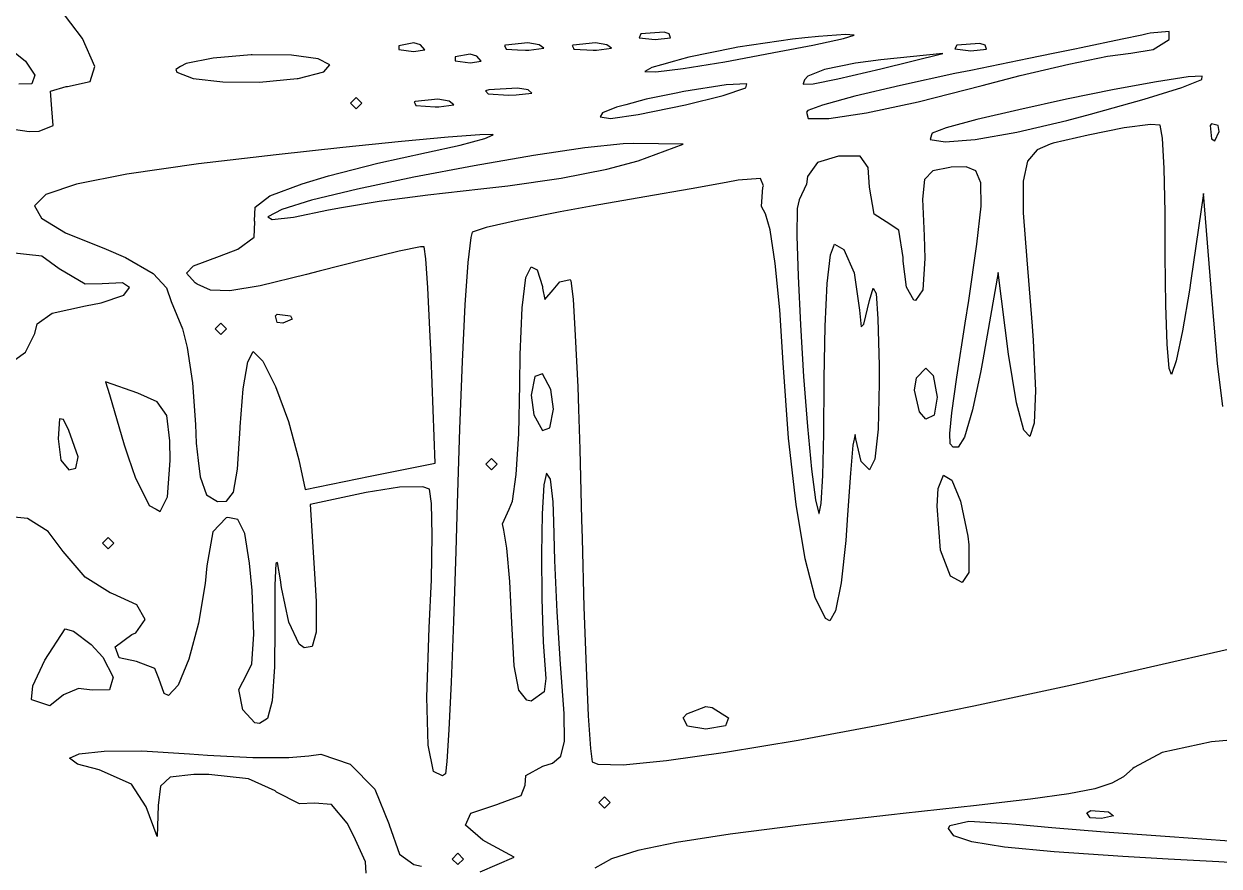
# Model space of a CAD drawing. Extents: x 111.7 to 189.1, y -142.8 to -74.9.
# Drawn here: x 133.35 to 144.24, y -133.85 to -126.17 of the extents above; entities that cross this region are included whole.
import ezdxf

# ---------------------------------------------------------------- set-up
doc = ezdxf.new("R2010")
doc.units = 0
doc.layers.add('BLACK', color=7, linetype='CONTINUOUS')

msp = doc.modelspace()

# ---------------------------------------------------------------- linework, layer by layer
at = {"layer": 'BLACK', "linetype": 'CONTINUOUS'}
for p, q in [((133.879, -126.308), (133.667, -126.027)), ((133.993, -126.563), (133.879, -126.308)), ((138.972, -126.263), (138.955, -126.299)), ((138.955, -126.299), (139.101, -126.315)), ((139.183, -126.25), (138.972, -126.263)), ((139.101, -126.315), (139.242, -126.301)), ((139.229, -126.263), (139.183, -126.25)), ((139.242, -126.301), (139.229, -126.263)), ((140.353, -126.313), (139.854, -126.387)), ((140.467, -126.301), (140.353, -126.313)), ((140.592, -126.288), (140.467, -126.301)), ((140.538, -126.366), (140.82, -126.306)), ((140.838, -126.27), (140.592, -126.288)), ((140.82, -126.306), (140.917, -126.275)), ((140.917, -126.275), (140.838, -126.27)), ((143.538, -126.275), (143.36, -126.314)), ((143.589, -126.264), (143.538, -126.275)), ((143.615, -126.258), (143.589, -126.264)), ((143.787, -126.242), (143.615, -126.258)), ((143.789, -126.316), (143.787, -126.242)), ((133.155, -126.35), (133.361, -126.514)), ((136.901, -126.347), (136.764, -126.372)), ((136.764, -126.372), (136.765, -126.407)), ((136.765, -126.407), (136.899, -126.426)), ((136.899, -126.426), (137, -126.41)), ((136.961, -126.364), (136.901, -126.347)), ((137, -126.41), (136.961, -126.364)), ((137.736, -126.367), (137.727, -126.371)), ((137.727, -126.371), (137.743, -126.403)), ((137.941, -126.346), (137.736, -126.367)), ((137.743, -126.403), (137.847, -126.41)), ((137.847, -126.41), (137.918, -126.414)), ((137.918, -126.414), (137.95, -126.413)), ((138.045, -126.363), (137.941, -126.346)), ((137.95, -126.413), (138.087, -126.396)), ((138.087, -126.396), (138.045, -126.363)), ((138.353, -126.367), (138.344, -126.371)), ((138.344, -126.371), (138.356, -126.396)), ((138.558, -126.346), (138.353, -126.367)), ((138.356, -126.396), (138.36, -126.403)), ((138.36, -126.403), (138.535, -126.414)), ((138.535, -126.414), (138.567, -126.413)), ((138.662, -126.363), (138.558, -126.346)), ((138.567, -126.413), (138.704, -126.396)), ((138.704, -126.396), (138.662, -126.363)), ((139.814, -126.396), (139.409, -126.478)), ((139.854, -126.387), (139.814, -126.396)), ((140.232, -126.426), (140.538, -126.366)), ((141.852, -126.366), (141.834, -126.402)), ((141.834, -126.402), (141.98, -126.418)), ((142.062, -126.352), (141.852, -126.366)), ((141.98, -126.418), (142.122, -126.404)), ((142.109, -126.366), (142.062, -126.352)), ((142.122, -126.404), (142.109, -126.366)), ((142.929, -126.404), (142.731, -126.444)), ((142.985, -126.392), (142.929, -126.404)), ((143.36, -126.314), (142.985, -126.392)), ((143.44, -126.439), (143.641, -126.406)), ((143.641, -126.406), (143.789, -126.316)), ((133.361, -126.514), (133.445, -126.641)), ((135.071, -126.485), (134.824, -126.533)), ((135.417, -126.455), (135.071, -126.485)), ((135.425, -126.455), (135.417, -126.455)), ((135.784, -126.457), (135.425, -126.455)), ((136.028, -126.491), (135.784, -126.457)), ((136.134, -126.546), (136.028, -126.491)), ((137.415, -126.45), (137.278, -126.475)), ((137.278, -126.475), (137.279, -126.51)), ((137.279, -126.51), (137.413, -126.529)), ((137.413, -126.529), (137.514, -126.512)), ((137.475, -126.467), (137.415, -126.45)), ((137.514, -126.512), (137.475, -126.467)), ((139.278, -126.512), (139.159, -126.546)), ((139.319, -126.501), (139.278, -126.512)), ((139.409, -126.478), (139.319, -126.501)), ((139.356, -126.579), (139.736, -126.518)), ((139.736, -126.518), (140.232, -126.426)), ((140.928, -126.531), (140.645, -126.589)), ((141.158, -126.501), (140.928, -126.531)), ((141.158, -126.582), (141.723, -126.444)), ((141.723, -126.444), (141.158, -126.501)), ((142.51, -126.49), (141.98, -126.597)), ((142.731, -126.444), (142.51, -126.49)), ((142.872, -126.54), (143.227, -126.467)), ((143.227, -126.467), (143.44, -126.439)), ((133.95, -126.7), (133.993, -126.563)), ((134.773, -126.563), (134.73, -126.588)), ((134.73, -126.588), (134.741, -126.612)), ((134.741, -126.612), (134.887, -126.67)), ((134.824, -126.533), (134.773, -126.563)), ((135.846, -126.67), (136.081, -126.609)), ((136.081, -126.609), (136.134, -126.546)), ((139.072, -126.571), (139.007, -126.607)), ((139.007, -126.607), (139.107, -126.609)), ((139.159, -126.546), (139.072, -126.571)), ((139.107, -126.609), (139.356, -126.579)), ((140.645, -126.589), (140.494, -126.65)), ((140.766, -126.675), (141.158, -126.582)), ((141.835, -126.627), (141.337, -126.734)), ((141.98, -126.597), (141.835, -126.627)), ((142.43, -126.645), (142.872, -126.54)), ((133.418, -126.721), (133.299, -126.722)), ((133.445, -126.641), (133.418, -126.721)), ((133.589, -126.788), (133.729, -126.743)), ((133.729, -126.743), (133.743, -126.743)), ((133.743, -126.743), (133.95, -126.7)), ((134.887, -126.67), (135.158, -126.702)), ((135.158, -126.702), (135.494, -126.704)), ((135.494, -126.704), (135.836, -126.671)), ((135.836, -126.671), (135.846, -126.67)), ((139.749, -126.728), (139.362, -126.79)), ((139.938, -126.72), (139.749, -126.728)), ((139.929, -126.755), (139.938, -126.72)), ((140.452, -126.72), (140.451, -126.722)), ((140.451, -126.722), (140.541, -126.721)), ((140.462, -126.683), (140.452, -126.72)), ((140.494, -126.65), (140.462, -126.683)), ((140.541, -126.721), (140.766, -126.675)), ((141.337, -126.734), (140.921, -126.833)), ((141.5, -126.884), (142.083, -126.736)), ((142.083, -126.736), (142.43, -126.645)), ((143.674, -126.702), (143.287, -126.773)), ((143.962, -126.657), (143.674, -126.702)), ((143.904, -126.752), (144.087, -126.68)), ((144.088, -126.649), (143.962, -126.657)), ((144.087, -126.68), (144.088, -126.649)), ((133.599, -126.948), (133.589, -126.788)), ((136.376, -126.845), (136.324, -126.897)), ((136.427, -126.897), (136.376, -126.845)), ((137.584, -126.775), (137.555, -126.784)), ((137.555, -126.784), (137.577, -126.811)), ((137.577, -126.811), (137.764, -126.822)), ((137.845, -126.759), (137.584, -126.775)), ((137.764, -126.822), (137.834, -126.821)), ((137.834, -126.821), (137.976, -126.804)), ((137.944, -126.775), (137.845, -126.759)), ((137.976, -126.804), (137.944, -126.775)), ((139.292, -126.804), (139.02, -126.861)), ((139.362, -126.79), (139.292, -126.804)), ((139.377, -126.911), (139.721, -126.827)), ((139.721, -126.827), (139.929, -126.755)), ((140.921, -126.833), (140.626, -126.913)), ((143.287, -126.773), (142.852, -126.861)), ((143.559, -126.859), (143.904, -126.752)), ((133.612, -127.099), (133.599, -126.948)), ((136.324, -126.897), (136.376, -126.948)), ((136.376, -126.948), (136.427, -126.897)), ((136.914, -126.881), (136.905, -126.885)), ((136.905, -126.885), (136.91, -126.897)), ((136.91, -126.897), (136.92, -126.917)), ((137.118, -126.86), (136.914, -126.881)), ((136.92, -126.917), (137.096, -126.928)), ((137.096, -126.928), (137.128, -126.928)), ((137.222, -126.877), (137.118, -126.86)), ((137.128, -126.928), (137.264, -126.91)), ((137.264, -126.91), (137.222, -126.877)), ((138.749, -126.932), (138.62, -126.984)), ((138.833, -126.91), (138.749, -126.932)), ((139.02, -126.861), (138.833, -126.91)), ((138.946, -127), (139.377, -126.911)), ((140.494, -126.964), (140.48, -126.978)), ((140.626, -126.913), (140.494, -126.964)), ((141.027, -126.985), (141.5, -126.884)), ((142.417, -126.956), (142.035, -127.045)), ((142.852, -126.861), (142.417, -126.956)), ((143.071, -126.996), (143.559, -126.859)), ((138.62, -126.984), (138.601, -127.022)), ((138.601, -127.022), (138.694, -127.036)), ((138.694, -127.036), (138.946, -127)), ((140.48, -126.978), (140.497, -127.035)), ((140.497, -127.035), (140.686, -127.037)), ((140.686, -127.037), (141.027, -126.985)), ((142.035, -127.045), (141.754, -127.12)), ((142.4, -127.16), (142.854, -127.053)), ((142.854, -127.053), (143.071, -126.996)), ((133.105, -127.113), (133.394, -127.154)), ((133.394, -127.154), (133.484, -127.151)), ((133.484, -127.151), (133.612, -127.099)), ((137.503, -127.185), (137.214, -127.207)), ((137.622, -127.183), (137.503, -127.185)), ((137.548, -127.219), (137.623, -127.184)), ((137.623, -127.184), (137.622, -127.183)), ((141.621, -127.184), (141.609, -127.226)), ((141.626, -127.169), (141.621, -127.184)), ((141.754, -127.12), (141.626, -127.169)), ((142.019, -127.226), (142.4, -127.16)), ((143.379, -127.122), (143.05, -127.188)), ((143.618, -127.091), (143.379, -127.122)), ((143.707, -127.098), (143.618, -127.091)), ((143.726, -127.215), (143.707, -127.098)), ((144.174, -127.085), (144.162, -127.1)), ((144.162, -127.1), (144.174, -127.222)), ((144.235, -127.099), (144.174, -127.085)), ((144.205, -127.239), (144.243, -127.154)), ((144.243, -127.154), (144.235, -127.099)), ((136.787, -127.247), (136.254, -127.301)), ((137.214, -127.207), (136.787, -127.247)), ((137.016, -127.345), (137.322, -127.278)), ((137.322, -127.278), (137.548, -127.219)), ((138.809, -127.267), (138.461, -127.304)), ((138.908, -127.264), (138.809, -127.267)), ((139.358, -127.271), (138.908, -127.264)), ((138.947, -127.422), (139.358, -127.271)), ((141.609, -127.226), (141.745, -127.249)), ((141.745, -127.249), (142.019, -127.226)), ((142.703, -127.271), (142.584, -127.321)), ((142.729, -127.26), (142.703, -127.271)), ((142.943, -127.211), (142.729, -127.26)), ((143.05, -127.188), (142.943, -127.211)), ((143.742, -127.493), (143.726, -127.215)), ((144.174, -127.222), (144.205, -127.239)), ((135.646, -127.367), (134.937, -127.45)), ((136.254, -127.301), (135.646, -127.367)), ((136.573, -127.443), (137.016, -127.345)), ((137.991, -127.374), (137.452, -127.466)), ((138.461, -127.304), (137.991, -127.374)), ((140.772, -127.378), (140.581, -127.436)), ((140.97, -127.379), (140.772, -127.378)), ((141.045, -127.484), (140.97, -127.379)), ((142.584, -127.321), (142.496, -127.425)), ((134.937, -127.45), (134.285, -127.543)), ((136.123, -127.56), (136.573, -127.443)), ((137.452, -127.466), (136.9, -127.572)), ((138.243, -127.579), (138.662, -127.499)), ((138.662, -127.499), (138.947, -127.422)), ((140.581, -127.436), (140.489, -127.565)), ((141.055, -127.661), (141.045, -127.484)), ((141.787, -127.483), (141.634, -127.513)), ((141.8, -127.481), (141.787, -127.483)), ((141.937, -127.475), (141.8, -127.481)), ((142.026, -127.512), (141.937, -127.475)), ((142.071, -127.622), (142.026, -127.512)), ((142.496, -127.425), (142.458, -127.606)), ((143.751, -127.89), (143.742, -127.493)), ((134.285, -127.543), (133.824, -127.635)), ((135.883, -127.631), (136.123, -127.56)), ((136.9, -127.572), (136.387, -127.68)), ((137.758, -127.649), (138.243, -127.579)), ((139.748, -127.62), (139.431, -127.676)), ((139.859, -127.599), (139.748, -127.62)), ((140.062, -127.583), (139.859, -127.599)), ((140.089, -127.65), (140.062, -127.583)), ((140.489, -127.565), (140.482, -127.635)), ((141.558, -127.592), (141.538, -127.772)), ((141.634, -127.513), (141.558, -127.592)), ((142.458, -127.606), (142.458, -127.895)), ((133.545, -127.73), (133.441, -127.832)), ((133.824, -127.635), (133.545, -127.73)), ((135.588, -127.742), (135.883, -127.631)), ((136.387, -127.68), (135.968, -127.781)), ((137.029, -127.732), (137.512, -127.678)), ((137.512, -127.678), (137.758, -127.649)), ((139.431, -127.676), (139.006, -127.751)), ((140.071, -127.837), (140.082, -127.662)), ((140.082, -127.662), (140.089, -127.65)), ((140.482, -127.635), (140.413, -127.776)), ((141.099, -127.909), (141.055, -127.661)), ((142.073, -127.836), (142.071, -127.622)), ((144.102, -127.72), (143.986, -128.514)), ((144.18, -128.696), (144.102, -127.72)), ((133.441, -127.832), (133.504, -127.946)), ((135.455, -127.845), (135.588, -127.742)), ((135.968, -127.781), (135.698, -127.865)), ((136.24, -127.846), (136.583, -127.791)), ((136.583, -127.791), (137.029, -127.732)), ((138.535, -127.833), (138.235, -127.887)), ((139.006, -127.751), (138.535, -127.833)), ((140.106, -127.904), (140.071, -127.837)), ((140.413, -127.776), (140.397, -127.857)), ((141.538, -127.772), (141.553, -128.105)), ((142.035, -128.183), (142.073, -127.836)), ((133.504, -127.946), (133.724, -128.077)), ((135.448, -127.969), (135.455, -127.845)), ((135.698, -127.865), (135.568, -127.932)), ((135.568, -127.932), (135.61, -127.956)), ((135.61, -127.956), (135.803, -127.936)), ((135.803, -127.936), (136.123, -127.869)), ((136.123, -127.869), (136.24, -127.846)), ((138.235, -127.887), (137.843, -127.965)), ((140.15, -128.051), (140.106, -127.904)), ((140.397, -127.857), (140.394, -128.106)), ((141.209, -127.977), (141.099, -127.909)), ((142.458, -127.895), (142.489, -128.325)), ((143.753, -128.288), (143.751, -127.89)), ((135.445, -128.118), (135.45, -127.977)), ((135.45, -127.977), (135.448, -127.969)), ((137.56, -128.031), (137.433, -128.073)), ((137.843, -127.965), (137.56, -128.031)), ((140.195, -128.358), (140.15, -128.051)), ((141.323, -128.055), (141.209, -127.977)), ((141.363, -128.304), (141.323, -128.055)), ((133.724, -128.077), (134.095, -128.228)), ((135.297, -128.226), (135.445, -128.118)), ((137.419, -128.122), (137.394, -128.35)), ((137.433, -128.073), (137.419, -128.122)), ((140.394, -128.106), (140.404, -128.474)), ((141.553, -128.105), (141.561, -128.313)), ((133.509, -128.291), (133.2, -128.258)), ((134.095, -128.228), (134.272, -128.303)), ((135.128, -128.29), (135.297, -128.226)), ((136.767, -128.246), (136.444, -128.323)), ((136.961, -128.207), (136.767, -128.246)), ((136.996, -128.206), (136.961, -128.207)), ((137.011, -128.314), (136.996, -128.206)), ((140.7, -128.279), (140.735, -128.182)), ((140.735, -128.182), (140.821, -128.23)), ((140.821, -128.23), (140.917, -128.442)), ((141.961, -128.694), (142.035, -128.183)), ((133.668, -128.405), (133.509, -128.291)), ((134.272, -128.303), (134.523, -128.449)), ((134.828, -128.447), (134.893, -128.378)), ((134.893, -128.378), (135.128, -128.29)), ((136.444, -128.323), (136.038, -128.428)), ((137.029, -128.581), (137.011, -128.314)), ((137.394, -128.35), (137.367, -128.736)), ((140.237, -128.78), (140.195, -128.358)), ((140.671, -128.541), (140.7, -128.279)), ((141.363, -128.337), (141.363, -128.304)), ((141.392, -128.574), (141.363, -128.337)), ((141.561, -128.313), (141.542, -128.598)), ((142.489, -128.325), (142.539, -128.928)), ((143.757, -128.737), (143.753, -128.288)), ((133.903, -128.545), (133.668, -128.405)), ((134.523, -128.449), (134.645, -128.579)), ((134.907, -128.533), (134.828, -128.447)), ((135.921, -128.459), (135.5, -128.562)), ((136.038, -128.428), (135.921, -128.459)), ((137.888, -128.761), (137.923, -128.486)), ((137.923, -128.486), (137.97, -128.388)), ((137.97, -128.388), (138.024, -128.415)), ((138.024, -128.415), (138.074, -128.568)), ((140.404, -128.474), (140.425, -128.918)), ((140.917, -128.442), (140.965, -128.782)), ((142.228, -128.439), (142.09, -129.236)), ((142.324, -129.185), (142.228, -128.439)), ((134.059, -128.543), (133.903, -128.545)), ((134.243, -128.535), (134.059, -128.543)), ((134.309, -128.578), (134.243, -128.535)), ((134.255, -128.648), (134.309, -128.578)), ((134.645, -128.579), (134.688, -128.703)), ((134.925, -128.547), (134.907, -128.533)), ((135.045, -128.601), (134.925, -128.547)), ((135.222, -128.608), (135.045, -128.601)), ((135.5, -128.562), (135.222, -128.608)), ((137.048, -128.96), (137.029, -128.581)), ((138.074, -128.568), (138.074, -128.583)), ((138.074, -128.583), (138.095, -128.687)), ((138.095, -128.687), (138.171, -128.597)), ((138.171, -128.597), (138.232, -128.525)), ((138.232, -128.525), (138.326, -128.504)), ((138.326, -128.504), (138.331, -128.517)), ((138.331, -128.517), (138.352, -128.683)), ((140.651, -128.93), (140.671, -128.541)), ((141.055, -128.696), (141.089, -128.583)), ((141.089, -128.583), (141.116, -128.63)), ((141.461, -128.693), (141.392, -128.574)), ((141.542, -128.598), (141.476, -128.696)), ((143.973, -128.602), (143.911, -128.971)), ((143.986, -128.514), (143.973, -128.602)), ((134.05, -128.716), (134.255, -128.648)), ((134.688, -128.703), (134.79, -128.954)), ((138.352, -128.683), (138.373, -129.015)), ((141.005, -128.911), (141.055, -128.696)), ((141.116, -128.63), (141.133, -128.861)), ((141.476, -128.696), (141.461, -128.693)), ((141.929, -128.902), (141.961, -128.694)), ((144.23, -129.271), (144.18, -128.696)), ((133.466, -128.909), (133.604, -128.811)), ((133.604, -128.811), (133.907, -128.743)), ((133.907, -128.743), (134.05, -128.716)), ((137.367, -128.736), (137.341, -129.251)), ((137.87, -129.186), (137.888, -128.761)), ((140.269, -129.262), (140.237, -128.78)), ((140.965, -128.782), (140.979, -128.934)), ((143.769, -129.092), (143.757, -128.737)), ((133.445, -128.995), (133.466, -128.909)), ((135.09, -128.954), (135.142, -128.902)), ((135.142, -128.902), (135.193, -128.954)), ((135.639, -128.834), (135.654, -128.821)), ((135.653, -128.895), (135.639, -128.834)), ((135.707, -128.902), (135.653, -128.895)), ((135.654, -128.821), (135.776, -128.834)), ((135.792, -128.864), (135.707, -128.902)), ((135.776, -128.834), (135.792, -128.864)), ((140.425, -128.918), (140.455, -129.389)), ((140.979, -128.934), (141.005, -128.911)), ((141.133, -128.861), (141.144, -129.288)), ((141.853, -129.394), (141.929, -128.902)), ((142.539, -128.928), (142.549, -129.06)), ((133.36, -129.165), (133.445, -128.995)), ((134.79, -128.954), (134.835, -129.123)), ((135.142, -129.005), (135.09, -128.954)), ((135.193, -128.954), (135.142, -129.005)), ((137.058, -129.205), (137.048, -128.96)), ((138.373, -129.015), (138.395, -129.481)), ((140.643, -129.406), (140.651, -128.93)), ((143.911, -128.971), (143.853, -129.245)), ((134.835, -129.123), (134.881, -129.445)), ((142.549, -129.06), (142.569, -129.517)), ((143.789, -129.314), (143.769, -129.092)), ((133.166, -129.305), (133.36, -129.165)), ((135.345, -129.5), (135.388, -129.253)), ((135.388, -129.253), (135.436, -129.159)), ((135.436, -129.159), (135.525, -129.247)), ((135.525, -129.247), (135.64, -129.479)), ((137.096, -130.177), (137.058, -129.205)), ((137.341, -129.251), (137.316, -129.865)), ((137.867, -129.462), (137.87, -129.186)), ((142.09, -129.236), (142.072, -129.337)), ((142.395, -129.629), (142.324, -129.185)), ((143.853, -129.245), (143.81, -129.369)), ((138.073, -129.365), (138.003, -129.387)), ((138.151, -129.506), (138.073, -129.365)), ((140.318, -129.95), (140.269, -129.262)), ((141.144, -129.288), (141.145, -129.448)), ((141.485, -129.399), (141.569, -129.313)), ((141.569, -129.313), (141.637, -129.38)), ((142.072, -129.337), (141.995, -129.691)), ((143.81, -129.369), (143.789, -129.314)), ((144.278, -129.662), (144.23, -129.271)), ((134.384, -129.539), (134.089, -129.436)), ((134.089, -129.436), (134.124, -129.553)), ((134.881, -129.445), (134.909, -129.827)), ((137.858, -129.912), (137.867, -129.462)), ((138.003, -129.387), (137.97, -129.558)), ((140.455, -129.389), (140.489, -129.843)), ((140.64, -129.908), (140.643, -129.433)), ((140.643, -129.433), (140.643, -129.406)), ((141.145, -129.448), (141.134, -129.868)), ((141.466, -129.513), (141.485, -129.399)), ((141.637, -129.38), (141.672, -129.577)), ((141.807, -129.718), (141.853, -129.394)), ((134.124, -129.553), (134.26, -130.01)), ((134.561, -129.62), (134.384, -129.539)), ((135.317, -129.847), (135.345, -129.5)), ((135.64, -129.479), (135.757, -129.798)), ((137.97, -129.558), (137.994, -129.738)), ((138.175, -129.686), (138.151, -129.506)), ((138.395, -129.481), (138.402, -129.686)), ((141.513, -129.71), (141.466, -129.513)), ((141.672, -129.577), (141.645, -129.74)), ((142.569, -129.517), (142.556, -129.812)), ((134.648, -129.743), (134.561, -129.62)), ((138.142, -129.857), (138.175, -129.686)), ((138.402, -129.686), (138.415, -130.05)), ((141.995, -129.691), (141.921, -129.94)), ((142.462, -129.876), (142.395, -129.629)), ((133.67, -129.773), (133.658, -129.956)), ((133.707, -129.78), (133.67, -129.773)), ((133.754, -129.879), (133.707, -129.78)), ((134.677, -129.973), (134.648, -129.743)), ((135.757, -129.798), (135.851, -130.148)), ((137.994, -129.738), (138.073, -129.879)), ((141.569, -129.776), (141.513, -129.71)), ((141.645, -129.74), (141.569, -129.776)), ((141.787, -129.908), (141.807, -129.718)), ((133.839, -130.119), (133.754, -129.879)), ((134.909, -129.827), (134.917, -129.995)), ((135.293, -130.234), (135.317, -129.86)), ((135.317, -129.86), (135.317, -129.847)), ((137.316, -129.865), (137.295, -130.55)), ((138.073, -129.879), (138.142, -129.857)), ((140.489, -129.843), (140.526, -130.233)), ((140.63, -130.291), (140.64, -129.908)), ((141.134, -129.868), (141.103, -130.141)), ((141.791, -130.001), (141.787, -129.908)), ((142.518, -129.934), (142.462, -129.876)), ((142.556, -129.812), (142.518, -129.934)), ((133.658, -129.956), (133.681, -130.15)), ((134.26, -130.01), (134.296, -130.119)), ((134.679, -130.155), (134.677, -129.973)), ((134.917, -129.995), (134.935, -130.155)), ((137.834, -130.281), (137.858, -129.912)), ((140.386, -130.555), (140.318, -129.95)), ((140.905, -130.014), (140.881, -130.268)), ((140.924, -129.916), (140.905, -130.014)), ((140.932, -129.956), (140.924, -129.916)), ((140.979, -130.162), (140.932, -129.956)), ((141.819, -130.031), (141.791, -130.001)), ((141.921, -129.94), (141.863, -130.033)), ((133.819, -130.224), (133.839, -130.119)), ((134.296, -130.119), (134.362, -130.315)), ((138.415, -130.05), (138.431, -130.691)), ((141.863, -130.033), (141.819, -130.031)), ((133.681, -130.15), (133.754, -130.239)), ((133.754, -130.239), (133.819, -130.224)), ((134.655, -130.485), (134.679, -130.155)), ((134.935, -130.155), (134.951, -130.304)), ((135.255, -130.442), (135.293, -130.234)), ((135.851, -130.148), (135.91, -130.417)), ((136.503, -130.297), (137.096, -130.177)), ((137.558, -130.188), (137.61, -130.136)), ((137.61, -130.239), (137.558, -130.188)), ((137.61, -130.136), (137.661, -130.188)), ((137.661, -130.188), (137.61, -130.239)), ((140.526, -130.233), (140.562, -130.513)), ((141.055, -130.239), (140.979, -130.162)), ((141.103, -130.141), (141.055, -130.239)), ((134.362, -130.315), (134.398, -130.386)), ((134.951, -130.304), (135.011, -130.467)), ((135.91, -130.417), (136.503, -130.297)), ((137.799, -130.524), (137.834, -130.281)), ((138.11, -130.27), (138.087, -130.377)), ((138.147, -130.323), (138.11, -130.27)), ((138.171, -130.53), (138.147, -130.323)), ((140.615, -130.547), (140.63, -130.291)), ((140.881, -130.268), (140.855, -130.65)), ((141.681, -130.409), (141.731, -130.289)), ((141.731, -130.289), (141.806, -130.334)), ((141.806, -130.334), (141.886, -130.525)), ((134.398, -130.386), (134.487, -130.563)), ((135.191, -130.525), (135.255, -130.442)), ((136.466, -130.446), (135.955, -130.555)), ((136.77, -130.398), (136.466, -130.446)), ((136.984, -130.395), (136.77, -130.398)), ((137.042, -130.416), (136.984, -130.395)), ((137.062, -130.545), (137.042, -130.416)), ((138.087, -130.377), (138.071, -130.641)), ((141.672, -130.57), (141.681, -130.409)), ((134.487, -130.563), (134.55, -130.599)), ((134.588, -130.62), (134.655, -130.485)), ((135.011, -130.467), (135.111, -130.527)), ((135.111, -130.527), (135.191, -130.525)), ((135.955, -130.555), (135.998, -131.233)), ((137.068, -130.835), (137.062, -130.545)), ((137.295, -130.55), (137.283, -130.979)), ((137.769, -130.596), (137.799, -130.524)), ((138.176, -130.71), (138.171, -130.53)), ((140.468, -131.049), (140.386, -130.555)), ((140.562, -130.513), (140.595, -130.636)), ((140.596, -130.637), (140.615, -130.547)), ((141.886, -130.525), (141.951, -130.844)), ((133.377, -130.684), (133.08, -130.654)), ((134.55, -130.599), (134.588, -130.62)), ((135.204, -130.672), (135.19, -130.675)), ((135.297, -130.692), (135.204, -130.672)), ((137.709, -130.731), (137.769, -130.596)), ((138.071, -130.641), (138.065, -131.004)), ((140.595, -130.636), (140.596, -130.637)), ((140.855, -130.65), (140.839, -130.883)), ((141.704, -130.972), (141.672, -130.57)), ((133.567, -130.801), (133.377, -130.684)), ((135.19, -130.675), (135.069, -130.805)), ((135.359, -130.818), (135.297, -130.692)), ((137.721, -130.789), (137.709, -130.731)), ((138.185, -131.067), (138.176, -130.71)), ((138.431, -130.691), (138.435, -130.865)), ((133.702, -130.984), (133.567, -130.801)), ((134.113, -130.856), (134.062, -130.907)), ((134.165, -130.907), (134.113, -130.856)), ((135.069, -130.805), (135.05, -130.907)), ((135.403, -131.09), (135.359, -130.818)), ((137.061, -131.242), (137.068, -130.835)), ((137.75, -130.954), (137.721, -130.789)), ((138.435, -130.865), (138.452, -131.492)), ((140.839, -130.883), (140.796, -131.268)), ((141.951, -130.844), (141.96, -130.923)), ((133.905, -131.218), (133.702, -130.984)), ((134.062, -130.907), (134.113, -130.959)), ((134.113, -130.959), (134.165, -130.907)), ((135.05, -130.907), (135.013, -131.114)), ((137.283, -130.979), (137.262, -131.622)), ((137.776, -131.258), (137.75, -130.954)), ((141.795, -131.209), (141.704, -130.972)), ((141.96, -130.923), (141.96, -131.175)), ((135.426, -131.34), (135.403, -131.09)), ((135.642, -131.094), (135.634, -131.289)), ((135.658, -131.083), (135.642, -131.094)), ((135.685, -131.243), (135.658, -131.083)), ((138.065, -131.004), (138.068, -131.412)), ((138.207, -131.533), (138.185, -131.067)), ((140.559, -131.404), (140.468, -131.049)), ((135.013, -131.114), (134.998, -131.276)), ((141.902, -131.267), (141.795, -131.209)), ((141.96, -131.175), (141.902, -131.267)), ((134.131, -131.361), (133.905, -131.218)), ((134.998, -131.276), (134.936, -131.636)), ((135.634, -131.289), (135.633, -131.679)), ((135.694, -131.311), (135.685, -131.243)), ((135.76, -131.627), (135.694, -131.311)), ((135.998, -131.233), (136.01, -131.439)), ((137.041, -131.679), (137.061, -131.242)), ((137.794, -131.634), (137.776, -131.258)), ((140.796, -131.268), (140.746, -131.525)), ((134.157, -131.369), (134.131, -131.361)), ((134.375, -131.469), (134.157, -131.369)), ((135.442, -131.737), (135.426, -131.34)), ((138.068, -131.412), (138.081, -131.809)), ((140.654, -131.593), (140.559, -131.404)), ((134.452, -131.604), (134.375, -131.469)), ((136.01, -131.439), (136.01, -131.72)), ((138.239, -132.012), (138.207, -131.533)), ((138.452, -131.492), (138.471, -132.042)), ((140.746, -131.525), (140.695, -131.616)), ((134.365, -131.724), (134.452, -131.604)), ((134.936, -131.636), (134.848, -131.964)), ((135.854, -131.827), (135.76, -131.627)), ((137.262, -131.622), (137.241, -132.175)), ((137.816, -132.026), (137.794, -131.634)), ((140.695, -131.616), (140.654, -131.593)), ((133.537, -131.974), (133.722, -131.688)), ((133.722, -131.688), (133.798, -131.71)), ((133.798, -131.71), (133.959, -131.832)), ((134.178, -131.852), (134.328, -131.741)), ((134.328, -131.741), (134.365, -131.724)), ((135.422, -132.007), (135.442, -131.737)), ((135.633, -131.679), (135.63, -132.036)), ((136.01, -131.72), (135.975, -131.849)), ((137.019, -132.31), (137.041, -131.679)), ((133.959, -131.832), (134.066, -131.947)), ((134.214, -131.954), (134.178, -131.852)), ((135.9, -131.863), (135.854, -131.827)), ((135.975, -131.849), (135.9, -131.863)), ((138.081, -131.809), (138.104, -132.141)), ((144.126, -131.918), (144.807, -131.767)), ((133.426, -132.207), (133.537, -131.974)), ((134.066, -131.947), (134.16, -132.13)), ((134.371, -131.987), (134.214, -131.954)), ((134.848, -131.964), (134.751, -132.203)), ((143.831, -131.986), (144.126, -131.918)), ((134.538, -132.051), (134.371, -131.987)), ((134.576, -132.141), (134.538, -132.051)), ((135.379, -132.102), (135.422, -132.007)), ((135.63, -132.036), (135.61, -132.345)), ((137.858, -132.249), (137.816, -132.026)), ((138.241, -132.049), (138.239, -132.012)), ((138.27, -132.461), (138.241, -132.049)), ((138.471, -132.042), (138.491, -132.481)), ((142.902, -132.198), (143.831, -131.986)), ((134.16, -132.13), (134.127, -132.245)), ((134.623, -132.278), (134.576, -132.141)), ((135.306, -132.243), (135.379, -132.102)), ((137.241, -132.175), (137.221, -132.61)), ((138.104, -132.141), (138.09, -132.264)), ((142.007, -132.391), (142.902, -132.198)), ((133.415, -132.334), (133.426, -132.207)), ((133.705, -132.291), (133.582, -132.391)), ((133.843, -132.231), (133.705, -132.291)), ((133.968, -132.247), (133.843, -132.231)), ((134.127, -132.245), (133.968, -132.247)), ((134.663, -132.296), (134.623, -132.278)), ((134.751, -132.203), (134.663, -132.296)), ((135.34, -132.426), (135.306, -132.243)), ((137.93, -132.34), (137.858, -132.249)), ((138.09, -132.264), (137.97, -132.347)), ((133.416, -132.335), (133.415, -132.334)), ((133.582, -132.391), (133.416, -132.335)), ((135.61, -132.345), (135.566, -132.506)), ((137.032, -132.748), (137.019, -132.31)), ((137.97, -132.347), (137.93, -132.34)), ((139.391, -132.464), (139.564, -132.398)), ((139.564, -132.398), (139.62, -132.406)), ((139.62, -132.406), (139.769, -132.501)), ((141.168, -132.56), (142.007, -132.391)), ((135.452, -132.545), (135.34, -132.426)), ((135.566, -132.506), (135.493, -132.553)), ((138.273, -132.712), (138.27, -132.461)), ((138.491, -132.481), (138.511, -132.778)), ((139.358, -132.501), (139.391, -132.464)), ((139.395, -132.577), (139.358, -132.501)), ((139.769, -132.501), (139.742, -132.572)), ((135.493, -132.553), (135.452, -132.545)), ((137.221, -132.61), (137.202, -132.898)), ((139.564, -132.604), (139.395, -132.577)), ((139.742, -132.572), (139.564, -132.604)), ((140.406, -132.702), (141.168, -132.56)), ((138.24, -132.848), (138.273, -132.712)), ((139.744, -132.813), (140.406, -132.702)), ((144.174, -132.718), (143.724, -132.816)), ((144.809, -132.661), (144.174, -132.718)), ((133.76, -132.868), (133.85, -132.827)), ((133.85, -132.827), (134.078, -132.804)), ((134.078, -132.804), (134.421, -132.802)), ((134.421, -132.802), (134.854, -132.827)), ((134.854, -132.827), (135.019, -132.839)), ((135.019, -132.839), (135.433, -132.86)), ((135.761, -132.863), (135.944, -132.847)), ((135.944, -132.847), (136.054, -132.832)), ((136.054, -132.832), (136.32, -132.921)), ((137.08, -132.988), (137.032, -132.748)), ((138.165, -132.913), (138.24, -132.848)), ((138.511, -132.778), (138.528, -132.901)), ((139.204, -132.89), (139.744, -132.813)), ((143.724, -132.816), (143.468, -132.953)), ((133.833, -132.922), (133.76, -132.868)), ((134.032, -132.973), (133.833, -132.922)), ((135.433, -132.86), (135.761, -132.863)), ((136.32, -132.921), (136.545, -133.15)), ((137.202, -132.898), (137.188, -133.009)), ((137.923, -133.027), (138.076, -132.941)), ((138.076, -132.941), (138.165, -132.913)), ((138.528, -132.901), (138.577, -132.923)), ((138.577, -132.923), (138.808, -132.928)), ((138.808, -132.928), (139.204, -132.89)), ((143.468, -132.953), (143.457, -132.963)), ((134.325, -133.104), (134.032, -132.973)), ((134.68, -133.041), (134.59, -133.123)), ((134.896, -133.017), (134.68, -133.041)), ((135.032, -133.015), (134.896, -133.017)), ((135.394, -133.056), (135.032, -133.015)), ((135.636, -133.166), (135.394, -133.056)), ((137.162, -133.029), (137.08, -132.988)), ((137.188, -133.009), (137.162, -133.029)), ((137.915, -133.113), (137.923, -133.027)), ((143.372, -133.038), (143.266, -133.097)), ((143.457, -132.963), (143.372, -133.038)), ((134.461, -133.31), (134.325, -133.104)), ((134.59, -133.123), (134.568, -133.298)), ((135.648, -133.177), (135.636, -133.166)), ((135.857, -133.283), (135.648, -133.177)), ((136.545, -133.15), (136.676, -133.472)), ((137.879, -133.209), (137.915, -133.113)), ((143.11, -133.147), (142.873, -133.193)), ((143.266, -133.097), (143.11, -133.147)), ((135.996, -133.279), (135.857, -133.283)), ((136.151, -133.291), (135.996, -133.279)), ((137.419, -133.369), (137.668, -133.287)), ((137.668, -133.287), (137.674, -133.285)), ((137.674, -133.285), (137.879, -133.209)), ((138.638, -133.221), (138.587, -133.273)), ((138.587, -133.273), (138.638, -133.324)), ((138.69, -133.273), (138.638, -133.221)), ((138.638, -133.324), (138.69, -133.273)), ((142.263, -133.273), (142.03, -133.3)), ((142.523, -133.242), (142.263, -133.273)), ((142.873, -133.193), (142.523, -133.242)), ((134.56, -133.581), (134.461, -133.31)), ((134.568, -133.298), (134.56, -133.581)), ((136.292, -133.46), (136.151, -133.291)), ((137.373, -133.478), (137.419, -133.369)), ((141.256, -133.385), (140.43, -133.478)), ((141.363, -133.373), (141.256, -133.385)), ((142.03, -133.3), (141.363, -133.373)), ((143.036, -133.365), (143.073, -133.344)), ((143.067, -133.411), (143.036, -133.365)), ((143.073, -133.344), (143.234, -133.357)), ((143.281, -133.394), (143.171, -133.419)), ((143.234, -133.357), (143.281, -133.394)), ((136.355, -133.58), (136.292, -133.46)), ((136.676, -133.472), (136.677, -133.476)), ((136.677, -133.476), (136.769, -133.742)), ((137.53, -133.616), (137.373, -133.478)), ((140.43, -133.478), (139.784, -133.56)), ((141.775, -133.51), (141.789, -133.48)), ((141.789, -133.48), (141.96, -133.442)), ((141.96, -133.442), (142.314, -133.462)), ((142.314, -133.462), (142.39, -133.47)), ((142.39, -133.47), (142.719, -133.499)), ((142.719, -133.499), (143.199, -133.538)), ((143.171, -133.419), (143.067, -133.411)), ((136.459, -133.813), (136.355, -133.58)), ((139.784, -133.56), (139.295, -133.636)), ((141.825, -133.575), (141.775, -133.51)), ((141.989, -133.63), (141.825, -133.575)), ((143.199, -133.538), (143.794, -133.582)), ((143.794, -133.582), (144.463, -133.63)), ((137.584, -133.647), (137.53, -133.616)), ((137.816, -133.771), (137.584, -133.647)), ((138.942, -133.71), (138.702, -133.786)), ((139.295, -133.636), (138.942, -133.71)), ((142.287, -133.678), (141.989, -133.63)), ((142.739, -133.722), (142.287, -133.678)), ((143.366, -133.765), (142.739, -133.722)), ((136.467, -133.915), (136.459, -133.813)), ((136.769, -133.742), (136.901, -133.838)), ((137.25, -133.787), (137.301, -133.735)), ((137.301, -133.838), (137.25, -133.787)), ((137.301, -133.735), (137.353, -133.787)), ((137.353, -133.787), (137.301, -133.838)), ((137.507, -133.903), (137.816, -133.771)), ((138.702, -133.786), (138.552, -133.87)), ((143.78, -133.788), (143.366, -133.765)), ((144.241, -133.814), (143.78, -133.788)), ((144.854, -133.851), (144.241, -133.814)), ((136.901, -133.838), (136.97, -133.852))]:
    msp.add_line(p, q, dxfattribs=at)

doc.saveas('drawing.dxf')
